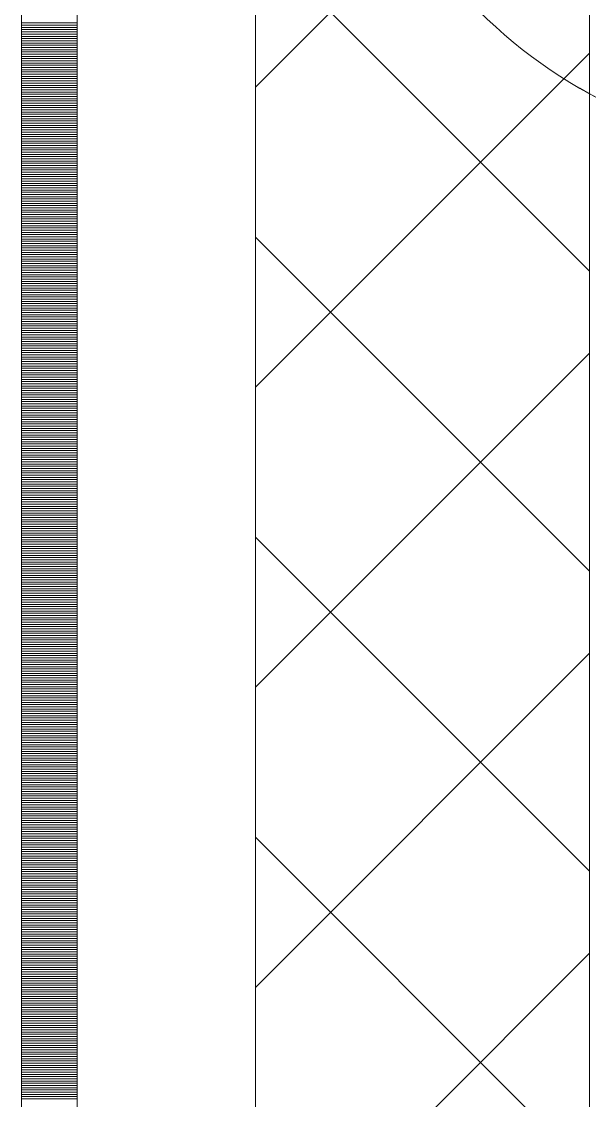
# Model space of a CAD drawing. Header units: millimetres. Extents: x 470010 to 1231400, y -134005 to 421770.
# Drawn here: x 672518.6 to 672773.6, y -57495.2 to -57010.9 of the extents above; entities that cross this region are included whole.
import ezdxf
from ezdxf.enums import TextEntityAlignment as Align

# ---------------------------------------------------------------- set-up
doc = ezdxf.new("R2010")
doc.units = ezdxf.units.MM
doc.linetypes.add('DASHED', pattern=[19.05, 12.7, -6.35])
doc.layers.get('Defpoints').update_dxf_attribs({"color": 140})
doc.layers.add('АР_Делит', color=120, linetype='Continuous', lineweight=0, plot=False)
for name, color, linetype, lineweight in [('АР_Стены ПЕНОблок', 52, 'Continuous', 20), ('АР_Тонкая', 254, 'Continuous', 5), ('АР_Утеплитель', 31, 'Continuous', 0), ('АР_Штриховка', 8, 'Continuous', 0)]:
    doc.layers.add(name, color=color, linetype=linetype, lineweight=lineweight)
doc.layers.add('РД_Оси_100', color=7, linetype='Continuous', lineweight=0, true_color=0x525252)
doc.styles.add('style1', font='ARIALN.TTF')

# ---------------------------------------------------------------- blocks, each defined once
blk = doc.blocks.new('СОШ_2200_АР_ОСИ_М100_28.05.24')
at = {"layer": 'АР_Делит', "color": 251, "linetype": 'DASHED', "true_color": 0x636466}
blk.add_lwpolyline([(114955, 135155), (114955, -355), (93595.036, -355), (93595.036, 13855), (94145, 13855), (94145, 68320), (66055, 68320), (66055, 13857.73), (83455, 13857.73), (83455, -355), (45245, -355), (45245, 13145), (44695, 13145), (44695, 26755), (45245, 26755), (45245, 68320), (20455, 68320), (20455, 26755), (27955, 26755), (27955, 13145), (-355, 13145), (-355, 100855)], dxfattribs=at)
blk = doc.blocks.new('A$C9108343f')
at = {"layer": 'АР_Делит', "color": 18, "true_color": 0x000000}
for radius in [216.34, 173.04]:
    blk.add_circle((7158.34, 43513.08), radius, dxfattribs=at)
at = {"layer": 'АР_Стены ПЕНОблок', "color": 18, "linetype": 'Continuous', "lineweight": 20, "true_color": 0x000000}
blk.add_line((7054.96, 97555), (7054.96, 21355), dxfattribs=at)
at = {"layer": 'АР_Тонкая', "color": 18, "linetype": 'Continuous', "lineweight": 5, "true_color": 0x000000}
for p, q in [((6799.96, 97555), (6799.96, 21355)), ((6824.96, 97555), (6824.96, 21355)), ((6824.96, 21355), (6824.96, 97555)), ((6904.96, 21355), (6904.96, 97555))]:
    blk.add_line(p, q, dxfattribs=at)
at = {"layer": 'АР_Утеплитель', "color": 18, "linetype": 'Continuous', "lineweight": 0, "true_color": 0x000000}
for p, q in [((6904.96, 97555), (6904.96, 21355)), ((7054.96, 21355), (7054.96, 97555))]:
    blk.add_line(p, q, dxfattribs=at)
at = {"layer": 'АР_Штриховка', "color": 18, "linetype": 'Continuous', "lineweight": 0, "true_color": 0x000000}
for p, q in [((6904.96, 43325.92), (7054.96, 43475.92)), ((7054.96, 43243.35), (6904.96, 43393.35)), ((6799.96, 43354.75), (6824.96, 43354.75)), ((6799.96, 43353.75), (6824.96, 43353.75)), ((6799.96, 43352.75), (6824.96, 43352.75)), ((6799.96, 43351.75), (6824.96, 43351.75)), ((6799.96, 43350.75), (6824.96, 43350.75)), ((6799.96, 43349.75), (6824.96, 43349.75)), ((6799.96, 43348.75), (6824.96, 43348.75)), ((6799.96, 43347.75), (6824.96, 43347.75)), ((6799.96, 43346.75), (6824.96, 43346.75)), ((6799.96, 43345.75), (6824.96, 43345.75)), ((6799.96, 43344.75), (6824.96, 43344.75)), ((6799.96, 43343.75), (6824.96, 43343.75)), ((6799.96, 43342.75), (6824.96, 43342.75)), ((6799.96, 43341.75), (6824.96, 43341.75)), ((6799.96, 43340.75), (6824.96, 43340.75)), ((6799.96, 43339.75), (6824.96, 43339.75)), ((6799.96, 43338.75), (6824.96, 43338.75)), ((6904.96, 43191.22), (7054.96, 43341.22)), ((6799.96, 43337.75), (6824.96, 43337.75)), ((6799.96, 43336.75), (6824.96, 43336.75)), ((6799.96, 43335.75), (6824.96, 43335.75)), ((6799.96, 43334.75), (6824.96, 43334.75)), ((6799.96, 43333.75), (6824.96, 43333.75)), ((6799.96, 43332.75), (6824.96, 43332.75)), ((6799.96, 43331.75), (6824.96, 43331.75)), ((6799.96, 43330.75), (6824.96, 43330.75)), ((6799.96, 43329.75), (6824.96, 43329.75)), ((6799.96, 43328.75), (6824.96, 43328.75)), ((6799.96, 43327.75), (6824.96, 43327.75)), ((6799.96, 43326.75), (6824.96, 43326.75)), ((6799.96, 43325.75), (6824.96, 43325.75)), ((6799.96, 43324.75), (6824.96, 43324.75)), ((6799.96, 43323.75), (6824.96, 43323.75)), ((6799.96, 43322.75), (6824.96, 43322.75)), ((6799.96, 43321.75), (6824.96, 43321.75)), ((6799.96, 43320.75), (6824.96, 43320.75)), ((6799.96, 43319.75), (6824.96, 43319.75)), ((6799.96, 43318.75), (6824.96, 43318.75)), ((6799.96, 43317.75), (6824.96, 43317.75)), ((6799.96, 43316.75), (6824.96, 43316.75)), ((6799.96, 43315.75), (6824.96, 43315.75)), ((6799.96, 43314.75), (6824.96, 43314.75)), ((6799.96, 43313.75), (6824.96, 43313.75)), ((6799.96, 43312.75), (6824.96, 43312.75)), ((6799.96, 43311.75), (6824.96, 43311.75)), ((6799.96, 43310.75), (6824.96, 43310.75)), ((6799.96, 43309.75), (6824.96, 43309.75)), ((6799.96, 43308.75), (6824.96, 43308.75)), ((6799.96, 43307.75), (6824.96, 43307.75)), ((6799.96, 43306.75), (6824.96, 43306.75)), ((6799.96, 43305.75), (6824.96, 43305.75)), ((6799.96, 43304.75), (6824.96, 43304.75)), ((6799.96, 43303.75), (6824.96, 43303.75)), ((6799.96, 43302.75), (6824.96, 43302.75)), ((6799.96, 43301.75), (6824.96, 43301.75)), ((6799.96, 43300.75), (6824.96, 43300.75)), ((6799.96, 43299.75), (6824.96, 43299.75)), ((6799.96, 43298.75), (6824.96, 43298.75)), ((6799.96, 43297.75), (6824.96, 43297.75)), ((6799.96, 43296.75), (6824.96, 43296.75)), ((6799.96, 43295.75), (6824.96, 43295.75)), ((6799.96, 43294.75), (6824.96, 43294.75)), ((6799.96, 43293.75), (6824.96, 43293.75)), ((6799.96, 43292.75), (6824.96, 43292.75)), ((6799.96, 43291.75), (6824.96, 43291.75)), ((6799.96, 43290.75), (6824.96, 43290.75)), ((6799.96, 43289.75), (6824.96, 43289.75)), ((6799.96, 43288.75), (6824.96, 43288.75)), ((6799.96, 43287.75), (6824.96, 43287.75)), ((6799.96, 43286.75), (6824.96, 43286.75)), ((6799.96, 43285.75), (6824.96, 43285.75)), ((6799.96, 43284.75), (6824.96, 43284.75)), ((6799.96, 43283.75), (6824.96, 43283.75)), ((6799.96, 43282.75), (6824.96, 43282.75)), ((6799.96, 43281.75), (6824.96, 43281.75)), ((6799.96, 43280.75), (6824.96, 43280.75)), ((6799.96, 43279.75), (6824.96, 43279.75)), ((6799.96, 43278.75), (6824.96, 43278.75)), ((6799.96, 43277.75), (6824.96, 43277.75)), ((6799.96, 43276.75), (6824.96, 43276.75)), ((6799.96, 43275.75), (6824.96, 43275.75)), ((6799.96, 43274.75), (6824.96, 43274.75)), ((6799.96, 43273.75), (6824.96, 43273.75)), ((6799.96, 43272.75), (6824.96, 43272.75)), ((6799.96, 43271.75), (6824.96, 43271.75)), ((6799.96, 43270.75), (6824.96, 43270.75)), ((6799.96, 43269.75), (6824.96, 43269.75)), ((6799.96, 43268.75), (6824.96, 43268.75)), ((6799.96, 43267.75), (6824.96, 43267.75)), ((6799.96, 43266.75), (6824.96, 43266.75)), ((6799.96, 43265.75), (6824.96, 43265.75)), ((6799.96, 43264.75), (6824.96, 43264.75)), ((6799.96, 43263.75), (6824.96, 43263.75)), ((6799.96, 43262.75), (6824.96, 43262.75)), ((6799.96, 43261.75), (6824.96, 43261.75)), ((6799.96, 43260.75), (6824.96, 43260.75)), ((6799.96, 43259.75), (6824.96, 43259.75)), ((6799.96, 43258.75), (6824.96, 43258.75)), ((6799.96, 43257.75), (6824.96, 43257.75)), ((6799.96, 43256.75), (6824.96, 43256.75)), ((7054.96, 43108.65), (6904.96, 43258.65)), ((6799.96, 43255.75), (6824.96, 43255.75)), ((6799.96, 43254.75), (6824.96, 43254.75)), ((6799.96, 43253.75), (6824.96, 43253.75)), ((6799.96, 43252.75), (6824.96, 43252.75)), ((6799.96, 43251.75), (6824.96, 43251.75)), ((6799.96, 43250.75), (6824.96, 43250.75)), ((6799.96, 43249.75), (6824.96, 43249.75)), ((6799.96, 43248.75), (6824.96, 43248.75)), ((6799.96, 43247.75), (6824.96, 43247.75)), ((6799.96, 43246.75), (6824.96, 43246.75)), ((6799.96, 43245.75), (6824.96, 43245.75)), ((6799.96, 43244.75), (6824.96, 43244.75)), ((6799.96, 43243.75), (6824.96, 43243.75)), ((6799.96, 43242.75), (6824.96, 43242.75)), ((6799.96, 43241.75), (6824.96, 43241.75)), ((6799.96, 43240.75), (6824.96, 43240.75)), ((6799.96, 43239.75), (6824.96, 43239.75)), ((6799.96, 43238.75), (6824.96, 43238.75)), ((6799.96, 43237.75), (6824.96, 43237.75)), ((6799.96, 43236.75), (6824.96, 43236.75)), ((6799.96, 43235.75), (6824.96, 43235.75)), ((6799.96, 43234.75), (6824.96, 43234.75)), ((6799.96, 43233.75), (6824.96, 43233.75)), ((6799.96, 43232.75), (6824.96, 43232.75)), ((6799.96, 43231.75), (6824.96, 43231.75)), ((6799.96, 43230.75), (6824.96, 43230.75)), ((6799.96, 43229.75), (6824.96, 43229.75)), ((6799.96, 43228.75), (6824.96, 43228.75)), ((6799.96, 43227.75), (6824.96, 43227.75)), ((6799.96, 43226.75), (6824.96, 43226.75)), ((6799.96, 43225.75), (6824.96, 43225.75)), ((6799.96, 43224.75), (6824.96, 43224.75)), ((6799.96, 43223.75), (6824.96, 43223.75)), ((6799.96, 43222.75), (6824.96, 43222.75)), ((6799.96, 43221.75), (6824.96, 43221.75)), ((6799.96, 43220.75), (6824.96, 43220.75)), ((6799.96, 43219.75), (6824.96, 43219.75)), ((6799.96, 43218.75), (6824.96, 43218.75)), ((6799.96, 43217.75), (6824.96, 43217.75)), ((6799.96, 43216.75), (6824.96, 43216.75)), ((6799.96, 43215.75), (6824.96, 43215.75)), ((6799.96, 43214.75), (6824.96, 43214.75)), ((6799.96, 43213.75), (6824.96, 43213.75)), ((6799.96, 43212.75), (6824.96, 43212.75)), ((6799.96, 43211.75), (6824.96, 43211.75)), ((6799.96, 43210.75), (6824.96, 43210.75)), ((6799.96, 43209.75), (6824.96, 43209.75)), ((6799.96, 43208.75), (6824.96, 43208.75)), ((6799.96, 43207.75), (6824.96, 43207.75)), ((6799.96, 43206.75), (6824.96, 43206.75)), ((6799.96, 43205.75), (6824.96, 43205.75)), ((6799.96, 43204.75), (6824.96, 43204.75)), ((6799.96, 43203.75), (6824.96, 43203.75)), ((6799.96, 43202.75), (6824.96, 43202.75)), ((6904.96, 43056.51), (7054.96, 43206.51)), ((6799.96, 43201.75), (6824.96, 43201.75)), ((6799.96, 43200.75), (6824.96, 43200.75)), ((6799.96, 43199.75), (6824.96, 43199.75)), ((6799.96, 43198.75), (6824.96, 43198.75)), ((6799.96, 43197.75), (6824.96, 43197.75)), ((6799.96, 43196.75), (6824.96, 43196.75)), ((6799.96, 43195.75), (6824.96, 43195.75)), ((6799.96, 43194.75), (6824.96, 43194.75)), ((6799.96, 43193.75), (6824.96, 43193.75)), ((6799.96, 43192.75), (6824.96, 43192.75)), ((6799.96, 43191.75), (6824.96, 43191.75)), ((6799.96, 43190.75), (6824.96, 43190.75)), ((6799.96, 43189.75), (6824.96, 43189.75)), ((6799.96, 43188.75), (6824.96, 43188.75)), ((6799.96, 43187.75), (6824.96, 43187.75)), ((6799.96, 43186.75), (6824.96, 43186.75)), ((6799.96, 43185.75), (6824.96, 43185.75)), ((6799.96, 43184.75), (6824.96, 43184.75)), ((6799.96, 43183.75), (6824.96, 43183.75)), ((6799.96, 43182.75), (6824.96, 43182.75)), ((6799.96, 43181.75), (6824.96, 43181.75)), ((6799.96, 43180.75), (6824.96, 43180.75)), ((6799.96, 43179.75), (6824.96, 43179.75)), ((6799.96, 43178.75), (6824.96, 43178.75)), ((6799.96, 43177.75), (6824.96, 43177.75)), ((6799.96, 43176.75), (6824.96, 43176.75)), ((6799.96, 43175.75), (6824.96, 43175.75)), ((6799.96, 43174.75), (6824.96, 43174.75)), ((6799.96, 43173.75), (6824.96, 43173.75)), ((6799.96, 43172.75), (6824.96, 43172.75)), ((6799.96, 43171.75), (6824.96, 43171.75)), ((6799.96, 43170.75), (6824.96, 43170.75)), ((6799.96, 43169.75), (6824.96, 43169.75)), ((6799.96, 43168.75), (6824.96, 43168.75)), ((6799.96, 43167.75), (6824.96, 43167.75)), ((6799.96, 43166.75), (6824.96, 43166.75)), ((6799.96, 43165.75), (6824.96, 43165.75)), ((6799.96, 43164.75), (6824.96, 43164.75)), ((6799.96, 43163.75), (6824.96, 43163.75)), ((6799.96, 43162.75), (6824.96, 43162.75)), ((6799.96, 43161.75), (6824.96, 43161.75)), ((6799.96, 43160.75), (6824.96, 43160.75)), ((6799.96, 43159.75), (6824.96, 43159.75)), ((6799.96, 43158.75), (6824.96, 43158.75)), ((6799.96, 43157.75), (6824.96, 43157.75)), ((6799.96, 43156.75), (6824.96, 43156.75)), ((6799.96, 43155.75), (6824.96, 43155.75)), ((6799.96, 43154.75), (6824.96, 43154.75)), ((6799.96, 43153.75), (6824.96, 43153.75)), ((6799.96, 43152.75), (6824.96, 43152.75)), ((6799.96, 43151.75), (6824.96, 43151.75)), ((6799.96, 43150.75), (6824.96, 43150.75)), ((6799.96, 43149.75), (6824.96, 43149.75)), ((6799.96, 43148.75), (6824.96, 43148.75)), ((6799.96, 43147.75), (6824.96, 43147.75)), ((6799.96, 43146.75), (6824.96, 43146.75)), ((6799.96, 43145.75), (6824.96, 43145.75)), ((6799.96, 43144.75), (6824.96, 43144.75)), ((6799.96, 43143.75), (6824.96, 43143.75)), ((6799.96, 43142.75), (6824.96, 43142.75)), ((6799.96, 43141.75), (6824.96, 43141.75)), ((6799.96, 43140.75), (6824.96, 43140.75)), ((6799.96, 43139.75), (6824.96, 43139.75)), ((6799.96, 43138.75), (6824.96, 43138.75)), ((6799.96, 43137.75), (6824.96, 43137.75)), ((6799.96, 43136.75), (6824.96, 43136.75)), ((6799.96, 43135.75), (6824.96, 43135.75)), ((6799.96, 43134.75), (6824.96, 43134.75)), ((6799.96, 43133.75), (6824.96, 43133.75)), ((6799.96, 43132.75), (6824.96, 43132.75)), ((6799.96, 43131.75), (6824.96, 43131.75)), ((6799.96, 43130.75), (6824.96, 43130.75)), ((6799.96, 43129.75), (6824.96, 43129.75)), ((6799.96, 43128.75), (6824.96, 43128.75)), ((6799.96, 43127.75), (6824.96, 43127.75)), ((6799.96, 43126.75), (6824.96, 43126.75)), ((6799.96, 43125.75), (6824.96, 43125.75)), ((6799.96, 43124.75), (6824.96, 43124.75)), ((6799.96, 43123.75), (6824.96, 43123.75)), ((6799.96, 43122.75), (6824.96, 43122.75)), ((6799.96, 43121.75), (6824.96, 43121.75)), ((6799.96, 43120.75), (6824.96, 43120.75)), ((7054.96, 42973.94), (6904.96, 43123.94)), ((6799.96, 43119.75), (6824.96, 43119.75)), ((6799.96, 43118.75), (6824.96, 43118.75)), ((6799.96, 43117.75), (6824.96, 43117.75)), ((6799.96, 43116.75), (6824.96, 43116.75)), ((6799.96, 43115.75), (6824.96, 43115.75)), ((6799.96, 43114.75), (6824.96, 43114.75)), ((6799.96, 43113.75), (6824.96, 43113.75)), ((6799.96, 43112.75), (6824.96, 43112.75)), ((6799.96, 43111.75), (6824.96, 43111.75)), ((6799.96, 43110.75), (6824.96, 43110.75)), ((6799.96, 43109.75), (6824.96, 43109.75)), ((6799.96, 43108.75), (6824.96, 43108.75)), ((6799.96, 43107.75), (6824.96, 43107.75)), ((6799.96, 43106.75), (6824.96, 43106.75)), ((6799.96, 43105.75), (6824.96, 43105.75)), ((6799.96, 43104.75), (6824.96, 43104.75)), ((6799.96, 43103.75), (6824.96, 43103.75)), ((6799.96, 43102.75), (6824.96, 43102.75)), ((6799.96, 43101.75), (6824.96, 43101.75)), ((6799.96, 43100.75), (6824.96, 43100.75)), ((6799.96, 43099.75), (6824.96, 43099.75)), ((6799.96, 43098.75), (6824.96, 43098.75)), ((6799.96, 43097.75), (6824.96, 43097.75)), ((6799.96, 43096.75), (6824.96, 43096.75)), ((6799.96, 43095.75), (6824.96, 43095.75)), ((6799.96, 43094.75), (6824.96, 43094.75)), ((6799.96, 43093.75), (6824.96, 43093.75)), ((6799.96, 43092.75), (6824.96, 43092.75)), ((6799.96, 43091.75), (6824.96, 43091.75)), ((6799.96, 43090.75), (6824.96, 43090.75)), ((6799.96, 43089.75), (6824.96, 43089.75)), ((6799.96, 43088.75), (6824.96, 43088.75)), ((6799.96, 43087.75), (6824.96, 43087.75)), ((6799.96, 43086.75), (6824.96, 43086.75)), ((6799.96, 43085.75), (6824.96, 43085.75)), ((6799.96, 43084.75), (6824.96, 43084.75)), ((6799.96, 43083.75), (6824.96, 43083.75)), ((6799.96, 43082.75), (6824.96, 43082.75)), ((6799.96, 43081.75), (6824.96, 43081.75)), ((6799.96, 43080.75), (6824.96, 43080.75)), ((6799.96, 43079.75), (6824.96, 43079.75)), ((6799.96, 43078.75), (6824.96, 43078.75)), ((6799.96, 43077.75), (6824.96, 43077.75)), ((6799.96, 43076.75), (6824.96, 43076.75)), ((6799.96, 43075.75), (6824.96, 43075.75)), ((6799.96, 43074.75), (6824.96, 43074.75)), ((6799.96, 43073.75), (6824.96, 43073.75)), ((6799.96, 43072.75), (6824.96, 43072.75)), ((6799.96, 43071.75), (6824.96, 43071.75)), ((6904.96, 42921.81), (7054.96, 43071.81)), ((6799.96, 43070.75), (6824.96, 43070.75)), ((6799.96, 43069.75), (6824.96, 43069.75)), ((6799.96, 43068.75), (6824.96, 43068.75)), ((6799.96, 43067.75), (6824.96, 43067.75)), ((6799.96, 43066.75), (6824.96, 43066.75)), ((6799.96, 43065.75), (6824.96, 43065.75)), ((6799.96, 43064.75), (6824.96, 43064.75)), ((6799.96, 43063.75), (6824.96, 43063.75)), ((6799.96, 43062.75), (6824.96, 43062.75)), ((6799.96, 43061.75), (6824.96, 43061.75)), ((6799.96, 43060.75), (6824.96, 43060.75)), ((6799.96, 43059.75), (6824.96, 43059.75)), ((6799.96, 43058.75), (6824.96, 43058.75)), ((6799.96, 43057.75), (6824.96, 43057.75)), ((6799.96, 43056.75), (6824.96, 43056.75)), ((6799.96, 43055.75), (6824.96, 43055.75)), ((6799.96, 43054.75), (6824.96, 43054.75)), ((6799.96, 43053.75), (6824.96, 43053.75)), ((6799.96, 43052.75), (6824.96, 43052.75)), ((6799.96, 43051.75), (6824.96, 43051.75)), ((6799.96, 43050.75), (6824.96, 43050.75)), ((6799.96, 43049.75), (6824.96, 43049.75)), ((6799.96, 43048.75), (6824.96, 43048.75)), ((6799.96, 43047.75), (6824.96, 43047.75)), ((6799.96, 43046.75), (6824.96, 43046.75)), ((6799.96, 43045.75), (6824.96, 43045.75)), ((6799.96, 43044.75), (6824.96, 43044.75)), ((6799.96, 43043.75), (6824.96, 43043.75)), ((6799.96, 43042.75), (6824.96, 43042.75)), ((6799.96, 43041.75), (6824.96, 43041.75)), ((6799.96, 43040.75), (6824.96, 43040.75)), ((6799.96, 43039.75), (6824.96, 43039.75)), ((6799.96, 43038.75), (6824.96, 43038.75)), ((6799.96, 43037.75), (6824.96, 43037.75)), ((6799.96, 43036.75), (6824.96, 43036.75)), ((6799.96, 43035.75), (6824.96, 43035.75)), ((6799.96, 43034.75), (6824.96, 43034.75)), ((6799.96, 43033.75), (6824.96, 43033.75)), ((6799.96, 43032.75), (6824.96, 43032.75)), ((6799.96, 43031.75), (6824.96, 43031.75)), ((6799.96, 43030.75), (6824.96, 43030.75)), ((6799.96, 43029.75), (6824.96, 43029.75)), ((6799.96, 43028.75), (6824.96, 43028.75)), ((6799.96, 43027.75), (6824.96, 43027.75)), ((6799.96, 43026.75), (6824.96, 43026.75)), ((6799.96, 43025.75), (6824.96, 43025.75)), ((6799.96, 43024.75), (6824.96, 43024.75)), ((6799.96, 43023.75), (6824.96, 43023.75)), ((6799.96, 43022.75), (6824.96, 43022.75)), ((6799.96, 43021.75), (6824.96, 43021.75)), ((6799.96, 43020.75), (6824.96, 43020.75)), ((6799.96, 43019.75), (6824.96, 43019.75)), ((6799.96, 43018.75), (6824.96, 43018.75)), ((6799.96, 43017.75), (6824.96, 43017.75)), ((6799.96, 43016.75), (6824.96, 43016.75)), ((6799.96, 43015.75), (6824.96, 43015.75)), ((6799.96, 43014.75), (6824.96, 43014.75)), ((6799.96, 43013.75), (6824.96, 43013.75)), ((6799.96, 43012.75), (6824.96, 43012.75)), ((6799.96, 43011.75), (6824.96, 43011.75)), ((6799.96, 43010.75), (6824.96, 43010.75)), ((6799.96, 43009.75), (6824.96, 43009.75)), ((6799.96, 43008.75), (6824.96, 43008.75)), ((6799.96, 43007.75), (6824.96, 43007.75)), ((6799.96, 43006.75), (6824.96, 43006.75)), ((6799.96, 43005.75), (6824.96, 43005.75)), ((6799.96, 43004.75), (6824.96, 43004.75)), ((6799.96, 43003.75), (6824.96, 43003.75)), ((6799.96, 43002.75), (6824.96, 43002.75)), ((6799.96, 43001.75), (6824.96, 43001.75)), ((6799.96, 43000.75), (6824.96, 43000.75)), ((6799.96, 42999.75), (6824.96, 42999.75)), ((6799.96, 42998.75), (6824.96, 42998.75)), ((6799.96, 42997.75), (6824.96, 42997.75)), ((6799.96, 42996.75), (6824.96, 42996.75)), ((6799.96, 42995.75), (6824.96, 42995.75)), ((6799.96, 42994.75), (6824.96, 42994.75)), ((6799.96, 42993.75), (6824.96, 42993.75)), ((6799.96, 42992.75), (6824.96, 42992.75)), ((6799.96, 42991.75), (6824.96, 42991.75)), ((6799.96, 42990.75), (6824.96, 42990.75)), ((6799.96, 42989.75), (6824.96, 42989.75)), ((6799.96, 42988.75), (6824.96, 42988.75)), ((6799.96, 42987.75), (6824.96, 42987.75)), ((6799.96, 42986.75), (6824.96, 42986.75)), ((6799.96, 42985.75), (6824.96, 42985.75)), ((6799.96, 42984.75), (6824.96, 42984.75)), ((7054.96, 42839.24), (6904.96, 42989.24)), ((6799.96, 42983.75), (6824.96, 42983.75)), ((6799.96, 42982.75), (6824.96, 42982.75)), ((6799.96, 42981.75), (6824.96, 42981.75)), ((6799.96, 42980.75), (6824.96, 42980.75)), ((6799.96, 42979.75), (6824.96, 42979.75)), ((6799.96, 42978.75), (6824.96, 42978.75)), ((6799.96, 42977.75), (6824.96, 42977.75)), ((6799.96, 42976.75), (6824.96, 42976.75)), ((6799.96, 42975.75), (6824.96, 42975.75)), ((6799.96, 42974.75), (6824.96, 42974.75)), ((6799.96, 42973.75), (6824.96, 42973.75)), ((6799.96, 42972.75), (6824.96, 42972.75)), ((6799.96, 42971.75), (6824.96, 42971.75)), ((6799.96, 42970.75), (6824.96, 42970.75)), ((6799.96, 42969.75), (6824.96, 42969.75)), ((6799.96, 42968.75), (6824.96, 42968.75)), ((6799.96, 42967.75), (6824.96, 42967.75)), ((6799.96, 42966.75), (6824.96, 42966.75)), ((6799.96, 42965.75), (6824.96, 42965.75)), ((6799.96, 42964.75), (6824.96, 42964.75)), ((6799.96, 42963.75), (6824.96, 42963.75)), ((6799.96, 42962.75), (6824.96, 42962.75)), ((6799.96, 42961.75), (6824.96, 42961.75)), ((6799.96, 42960.75), (6824.96, 42960.75)), ((6799.96, 42959.75), (6824.96, 42959.75)), ((6799.96, 42958.75), (6824.96, 42958.75)), ((6799.96, 42957.75), (6824.96, 42957.75)), ((6799.96, 42956.75), (6824.96, 42956.75)), ((6799.96, 42955.75), (6824.96, 42955.75)), ((6799.96, 42954.75), (6824.96, 42954.75)), ((6799.96, 42953.75), (6824.96, 42953.75)), ((6799.96, 42952.75), (6824.96, 42952.75)), ((6799.96, 42951.75), (6824.96, 42951.75)), ((6799.96, 42950.75), (6824.96, 42950.75)), ((6799.96, 42949.75), (6824.96, 42949.75)), ((6799.96, 42948.75), (6824.96, 42948.75)), ((6799.96, 42947.75), (6824.96, 42947.75)), ((6799.96, 42946.75), (6824.96, 42946.75)), ((6799.96, 42945.75), (6824.96, 42945.75)), ((6799.96, 42944.75), (6824.96, 42944.75)), ((6799.96, 42943.75), (6824.96, 42943.75)), ((6799.96, 42942.75), (6824.96, 42942.75)), ((6799.96, 42941.75), (6824.96, 42941.75)), ((6799.96, 42940.75), (6824.96, 42940.75)), ((6799.96, 42939.75), (6824.96, 42939.75)), ((6799.96, 42938.75), (6824.96, 42938.75)), ((6799.96, 42937.75), (6824.96, 42937.75)), ((6799.96, 42936.75), (6824.96, 42936.75)), ((6904.96, 42787.1), (7054.96, 42937.1)), ((6799.96, 42935.75), (6824.96, 42935.75)), ((6799.96, 42934.75), (6824.96, 42934.75)), ((6799.96, 42933.75), (6824.96, 42933.75)), ((6799.96, 42932.75), (6824.96, 42932.75)), ((6799.96, 42931.75), (6824.96, 42931.75)), ((6799.96, 42930.75), (6824.96, 42930.75)), ((6799.96, 42929.75), (6824.96, 42929.75)), ((6799.96, 42928.75), (6824.96, 42928.75)), ((6799.96, 42927.75), (6824.96, 42927.75)), ((6799.96, 42926.75), (6824.96, 42926.75)), ((6799.96, 42925.75), (6824.96, 42925.75)), ((6799.96, 42924.75), (6824.96, 42924.75)), ((6799.96, 42923.75), (6824.96, 42923.75)), ((6799.96, 42922.75), (6824.96, 42922.75)), ((6799.96, 42921.75), (6824.96, 42921.75)), ((6799.96, 42920.75), (6824.96, 42920.75)), ((6799.96, 42919.75), (6824.96, 42919.75)), ((6799.96, 42918.75), (6824.96, 42918.75)), ((6799.96, 42917.75), (6824.96, 42917.75)), ((6799.96, 42916.75), (6824.96, 42916.75)), ((6799.96, 42915.75), (6824.96, 42915.75)), ((6799.96, 42914.75), (6824.96, 42914.75)), ((6799.96, 42913.75), (6824.96, 42913.75)), ((6799.96, 42912.75), (6824.96, 42912.75)), ((6799.96, 42911.75), (6824.96, 42911.75)), ((6799.96, 42910.75), (6824.96, 42910.75)), ((6799.96, 42909.75), (6824.96, 42909.75)), ((6799.96, 42908.75), (6824.96, 42908.75)), ((6799.96, 42907.75), (6824.96, 42907.75)), ((6799.96, 42906.75), (6824.96, 42906.75)), ((6799.96, 42905.75), (6824.96, 42905.75)), ((6799.96, 42904.75), (6824.96, 42904.75)), ((6799.96, 42903.75), (6824.96, 42903.75)), ((6799.96, 42902.75), (6824.96, 42902.75)), ((6799.96, 42901.75), (6824.96, 42901.75)), ((6799.96, 42900.75), (6824.96, 42900.75)), ((6799.96, 42899.75), (6824.96, 42899.75)), ((6799.96, 42898.75), (6824.96, 42898.75)), ((6799.96, 42897.75), (6824.96, 42897.75)), ((6799.96, 42896.75), (6824.96, 42896.75)), ((6799.96, 42895.75), (6824.96, 42895.75)), ((6799.96, 42894.75), (6824.96, 42894.75)), ((6799.96, 42893.75), (6824.96, 42893.75)), ((6799.96, 42892.75), (6824.96, 42892.75)), ((6799.96, 42891.75), (6824.96, 42891.75)), ((6799.96, 42890.75), (6824.96, 42890.75)), ((6799.96, 42889.75), (6824.96, 42889.75)), ((6799.96, 42888.75), (6824.96, 42888.75)), ((6799.96, 42887.75), (6824.96, 42887.75)), ((6799.96, 42886.75), (6824.96, 42886.75)), ((6799.96, 42885.75), (6824.96, 42885.75)), ((6799.96, 42884.75), (6824.96, 42884.75)), ((6799.96, 42883.75), (6824.96, 42883.75)), ((6799.96, 42882.75), (6824.96, 42882.75)), ((6799.96, 42881.75), (6824.96, 42881.75)), ((6799.96, 42880.75), (6824.96, 42880.75)), ((6799.96, 42879.75), (6824.96, 42879.75)), ((6799.96, 42878.75), (6824.96, 42878.75)), ((6799.96, 42877.75), (6824.96, 42877.75)), ((6799.96, 42876.75), (6824.96, 42876.75)), ((6799.96, 42875.75), (6824.96, 42875.75)), ((6799.96, 42874.75), (6824.96, 42874.75)), ((6799.96, 42873.75), (6824.96, 42873.75)), ((6799.96, 42872.75), (6824.96, 42872.75)), ((6799.96, 42871.75), (6824.96, 42871.75))]:
    blk.add_line(p, q, dxfattribs=at)
at = {"layer": 'РД_Оси_100'}
blk.add_blockref('СОШ_2200_АР_ОСИ_М100_28.05.24', (7154.96, 6755), dxfattribs=at)
at = {"layer": 'Defpoints', "color": 18, "true_color": 0x000000, "style": 'style1'}
for p in [(143949.34, 316089.12), (143974.98, 281639.5), (143890.4, 273244.71), (143839.99, 264276.81), (143967.75, 254892.38), (12251.96, 104178.14), (12382.58, 96023.14)]:
    blk.add_attdef('АР-ПОМЕЩЕНИЕ:НАИМЕНОВАНИЕ', text='', height=100, dxfattribs=at).set_placement(p, align=Align.MIDDLE)
at = {"layer": 'Defpoints', "color": 18, "true_color": 0x000000, "style": 'style1', "flags": 8}
for p in [(143951.3, 279099.09), (143848.34, 269251.11), (143875.33, 260094.25), (144049.74, 250824.7), (163419.28, 238153.36), (155897.46, 237965.97), (183037.2, 237965.97), (143342.94, 237876.19)]:
    blk.add_attdef('АР-ПОМЕЩЕНИЕ:НАИМЕНОВАНИЕ', text='', height=100, dxfattribs=at).set_placement(p, align=Align.MIDDLE)

msp = doc.modelspace()

# ---------------------------------------------------------------- linework, layer by layer
at = {"layer": 'АР_Делит', "color": 18, "true_color": 0x000000}
for radius in [216.336, 173.036]:
    msp.add_circle((672876.957, -56853.162), radius, dxfattribs=at)
at = {"layer": 'АР_Стены ПЕНОблок', "color": 18, "linetype": 'Continuous', "lineweight": 20, "true_color": 0x000000}
msp.add_line((672773.57, -2811.242), (672773.57, -79011.242), dxfattribs=at)
at = {"layer": 'АР_Тонкая', "color": 18, "linetype": 'Continuous', "lineweight": 5, "true_color": 0x000000}
for p, q in [((672518.57, -2811.242), (672518.57, -79011.242)), ((672543.57, -2811.242), (672543.57, -79011.242)), ((672543.57, -79011.242), (672543.57, -2811.242)), ((672623.57, -79011.242), (672623.57, -2811.242))]:
    msp.add_line(p, q, dxfattribs=at)
at = {"layer": 'АР_Утеплитель', "color": 18, "linetype": 'Continuous', "lineweight": 0, "true_color": 0x000000}
for p, q in [((672623.57, -2811.242), (672623.57, -79011.242)), ((672773.57, -79011.242), (672773.57, -2811.242))]:
    msp.add_line(p, q, dxfattribs=at)
at = {"layer": 'АР_Штриховка', "color": 18, "linetype": 'Continuous', "lineweight": 0, "true_color": 0x000000}
for p, q in [((672623.57, -57040.323), (672773.57, -56890.323)), ((672773.57, -57122.89), (672623.57, -56972.89)), ((672518.57, -57011.492), (672543.57, -57011.492)), ((672518.57, -57012.492), (672543.57, -57012.492)), ((672518.57, -57013.492), (672543.57, -57013.492)), ((672518.57, -57014.492), (672543.57, -57014.492)), ((672518.57, -57015.492), (672543.57, -57015.492)), ((672518.57, -57016.492), (672543.57, -57016.492)), ((672518.57, -57017.492), (672543.57, -57017.492)), ((672518.57, -57018.492), (672543.57, -57018.492)), ((672518.57, -57019.492), (672543.57, -57019.492)), ((672518.57, -57020.492), (672543.57, -57020.492)), ((672518.57, -57021.492), (672543.57, -57021.492)), ((672518.57, -57022.492), (672543.57, -57022.492)), ((672518.57, -57023.492), (672543.57, -57023.492)), ((672518.57, -57024.492), (672543.57, -57024.492)), ((672623.57, -57175.027), (672773.57, -57025.027)), ((672518.57, -57025.492), (672543.57, -57025.492)), ((672518.57, -57026.492), (672543.57, -57026.492)), ((672518.57, -57027.492), (672543.57, -57027.492)), ((672518.57, -57028.492), (672543.57, -57028.492)), ((672518.57, -57029.492), (672543.57, -57029.492)), ((672518.57, -57030.492), (672543.57, -57030.492)), ((672518.57, -57031.492), (672543.57, -57031.492)), ((672518.57, -57032.492), (672543.57, -57032.492)), ((672518.57, -57033.492), (672543.57, -57033.492)), ((672518.57, -57034.492), (672543.57, -57034.492)), ((672518.57, -57035.492), (672543.57, -57035.492)), ((672518.57, -57036.492), (672543.57, -57036.492)), ((672518.57, -57037.492), (672543.57, -57037.492)), ((672518.57, -57038.492), (672543.57, -57038.492)), ((672518.57, -57039.492), (672543.57, -57039.492)), ((672518.57, -57040.492), (672543.57, -57040.492)), ((672518.57, -57041.492), (672543.57, -57041.492)), ((672518.57, -57042.492), (672543.57, -57042.492)), ((672518.57, -57043.492), (672543.57, -57043.492)), ((672518.57, -57044.492), (672543.57, -57044.492)), ((672518.57, -57045.492), (672543.57, -57045.492)), ((672518.57, -57046.492), (672543.57, -57046.492)), ((672518.57, -57047.492), (672543.57, -57047.492)), ((672518.57, -57048.492), (672543.57, -57048.492)), ((672518.57, -57049.492), (672543.57, -57049.492)), ((672518.57, -57050.492), (672543.57, -57050.492)), ((672518.57, -57051.492), (672543.57, -57051.492)), ((672518.57, -57052.492), (672543.57, -57052.492)), ((672518.57, -57053.492), (672543.57, -57053.492)), ((672518.57, -57054.492), (672543.57, -57054.492)), ((672518.57, -57055.492), (672543.57, -57055.492)), ((672518.57, -57056.492), (672543.57, -57056.492)), ((672518.57, -57057.492), (672543.57, -57057.492)), ((672518.57, -57058.492), (672543.57, -57058.492)), ((672518.57, -57059.492), (672543.57, -57059.492)), ((672518.57, -57060.492), (672543.57, -57060.492)), ((672518.57, -57061.492), (672543.57, -57061.492)), ((672518.57, -57062.492), (672543.57, -57062.492)), ((672518.57, -57063.492), (672543.57, -57063.492)), ((672518.57, -57064.492), (672543.57, -57064.492)), ((672518.57, -57065.492), (672543.57, -57065.492)), ((672518.57, -57066.492), (672543.57, -57066.492)), ((672518.57, -57067.492), (672543.57, -57067.492)), ((672518.57, -57068.492), (672543.57, -57068.492)), ((672518.57, -57069.492), (672543.57, -57069.492)), ((672518.57, -57070.492), (672543.57, -57070.492)), ((672518.57, -57071.492), (672543.57, -57071.492)), ((672518.57, -57072.492), (672543.57, -57072.492)), ((672518.57, -57073.492), (672543.57, -57073.492)), ((672518.57, -57074.492), (672543.57, -57074.492)), ((672518.57, -57075.492), (672543.57, -57075.492)), ((672518.57, -57076.492), (672543.57, -57076.492)), ((672518.57, -57077.492), (672543.57, -57077.492)), ((672518.57, -57078.492), (672543.57, -57078.492)), ((672518.57, -57079.492), (672543.57, -57079.492)), ((672518.57, -57080.492), (672543.57, -57080.492)), ((672518.57, -57081.492), (672543.57, -57081.492)), ((672518.57, -57082.492), (672543.57, -57082.492)), ((672518.57, -57083.492), (672543.57, -57083.492)), ((672518.57, -57084.492), (672543.57, -57084.492)), ((672518.57, -57085.492), (672543.57, -57085.492)), ((672518.57, -57086.492), (672543.57, -57086.492)), ((672518.57, -57087.492), (672543.57, -57087.492)), ((672518.57, -57088.492), (672543.57, -57088.492)), ((672518.57, -57089.492), (672543.57, -57089.492)), ((672518.57, -57090.492), (672543.57, -57090.492)), ((672518.57, -57091.492), (672543.57, -57091.492)), ((672518.57, -57092.492), (672543.57, -57092.492)), ((672518.57, -57093.492), (672543.57, -57093.492)), ((672518.57, -57094.492), (672543.57, -57094.492)), ((672518.57, -57095.492), (672543.57, -57095.492)), ((672518.57, -57096.492), (672543.57, -57096.492)), ((672518.57, -57097.492), (672543.57, -57097.492)), ((672518.57, -57098.492), (672543.57, -57098.492)), ((672518.57, -57099.492), (672543.57, -57099.492)), ((672518.57, -57100.492), (672543.57, -57100.492)), ((672518.57, -57101.492), (672543.57, -57101.492)), ((672518.57, -57102.492), (672543.57, -57102.492)), ((672518.57, -57103.492), (672543.57, -57103.492)), ((672518.57, -57104.492), (672543.57, -57104.492)), ((672518.57, -57105.492), (672543.57, -57105.492)), ((672518.57, -57106.492), (672543.57, -57106.492)), ((672518.57, -57107.492), (672543.57, -57107.492)), ((672773.57, -57257.594), (672623.57, -57107.594)), ((672518.57, -57108.492), (672543.57, -57108.492)), ((672518.57, -57109.492), (672543.57, -57109.492)), ((672518.57, -57110.492), (672543.57, -57110.492)), ((672518.57, -57111.492), (672543.57, -57111.492)), ((672518.57, -57112.492), (672543.57, -57112.492)), ((672518.57, -57113.492), (672543.57, -57113.492)), ((672518.57, -57114.492), (672543.57, -57114.492)), ((672518.57, -57115.492), (672543.57, -57115.492)), ((672518.57, -57116.492), (672543.57, -57116.492)), ((672518.57, -57117.492), (672543.57, -57117.492)), ((672518.57, -57118.492), (672543.57, -57118.492)), ((672518.57, -57119.492), (672543.57, -57119.492)), ((672518.57, -57120.492), (672543.57, -57120.492)), ((672518.57, -57121.492), (672543.57, -57121.492)), ((672518.57, -57122.492), (672543.57, -57122.492)), ((672518.57, -57123.492), (672543.57, -57123.492)), ((672518.57, -57124.492), (672543.57, -57124.492)), ((672518.57, -57125.492), (672543.57, -57125.492)), ((672518.57, -57126.492), (672543.57, -57126.492)), ((672518.57, -57127.492), (672543.57, -57127.492)), ((672518.57, -57128.492), (672543.57, -57128.492)), ((672518.57, -57129.492), (672543.57, -57129.492)), ((672518.57, -57130.492), (672543.57, -57130.492)), ((672518.57, -57131.492), (672543.57, -57131.492)), ((672518.57, -57132.492), (672543.57, -57132.492)), ((672518.57, -57133.492), (672543.57, -57133.492)), ((672518.57, -57134.492), (672543.57, -57134.492)), ((672518.57, -57135.492), (672543.57, -57135.492)), ((672518.57, -57136.492), (672543.57, -57136.492)), ((672518.57, -57137.492), (672543.57, -57137.492)), ((672518.57, -57138.492), (672543.57, -57138.492)), ((672518.57, -57139.492), (672543.57, -57139.492)), ((672518.57, -57140.492), (672543.57, -57140.492)), ((672518.57, -57141.492), (672543.57, -57141.492)), ((672518.57, -57142.492), (672543.57, -57142.492)), ((672518.57, -57143.492), (672543.57, -57143.492)), ((672518.57, -57144.492), (672543.57, -57144.492)), ((672518.57, -57145.492), (672543.57, -57145.492)), ((672518.57, -57146.492), (672543.57, -57146.492)), ((672518.57, -57147.492), (672543.57, -57147.492)), ((672518.57, -57148.492), (672543.57, -57148.492)), ((672518.57, -57149.492), (672543.57, -57149.492)), ((672518.57, -57150.492), (672543.57, -57150.492)), ((672518.57, -57151.492), (672543.57, -57151.492)), ((672518.57, -57152.492), (672543.57, -57152.492)), ((672518.57, -57153.492), (672543.57, -57153.492)), ((672518.57, -57154.492), (672543.57, -57154.492)), ((672518.57, -57155.492), (672543.57, -57155.492)), ((672518.57, -57156.492), (672543.57, -57156.492)), ((672518.57, -57157.492), (672543.57, -57157.492)), ((672518.57, -57158.492), (672543.57, -57158.492)), ((672518.57, -57159.492), (672543.57, -57159.492)), ((672518.57, -57160.492), (672543.57, -57160.492)), ((672623.57, -57309.731), (672773.57, -57159.731)), ((672518.57, -57161.492), (672543.57, -57161.492)), ((672518.57, -57162.492), (672543.57, -57162.492)), ((672518.57, -57163.492), (672543.57, -57163.492)), ((672518.57, -57164.492), (672543.57, -57164.492)), ((672518.57, -57165.492), (672543.57, -57165.492)), ((672518.57, -57166.492), (672543.57, -57166.492)), ((672518.57, -57167.492), (672543.57, -57167.492)), ((672518.57, -57168.492), (672543.57, -57168.492)), ((672518.57, -57169.492), (672543.57, -57169.492)), ((672518.57, -57170.492), (672543.57, -57170.492)), ((672518.57, -57171.492), (672543.57, -57171.492)), ((672518.57, -57172.492), (672543.57, -57172.492)), ((672518.57, -57173.492), (672543.57, -57173.492)), ((672518.57, -57174.492), (672543.57, -57174.492)), ((672518.57, -57175.492), (672543.57, -57175.492)), ((672518.57, -57176.492), (672543.57, -57176.492)), ((672518.57, -57177.492), (672543.57, -57177.492)), ((672518.57, -57178.492), (672543.57, -57178.492)), ((672518.57, -57179.492), (672543.57, -57179.492)), ((672518.57, -57180.492), (672543.57, -57180.492)), ((672518.57, -57181.492), (672543.57, -57181.492)), ((672518.57, -57182.492), (672543.57, -57182.492)), ((672518.57, -57183.492), (672543.57, -57183.492)), ((672518.57, -57184.492), (672543.57, -57184.492)), ((672518.57, -57185.492), (672543.57, -57185.492)), ((672518.57, -57186.492), (672543.57, -57186.492)), ((672518.57, -57187.492), (672543.57, -57187.492)), ((672518.57, -57188.492), (672543.57, -57188.492)), ((672518.57, -57189.492), (672543.57, -57189.492)), ((672518.57, -57190.492), (672543.57, -57190.492)), ((672518.57, -57191.492), (672543.57, -57191.492)), ((672518.57, -57192.492), (672543.57, -57192.492)), ((672518.57, -57193.492), (672543.57, -57193.492)), ((672518.57, -57194.492), (672543.57, -57194.492)), ((672518.57, -57195.492), (672543.57, -57195.492)), ((672518.57, -57196.492), (672543.57, -57196.492)), ((672518.57, -57197.492), (672543.57, -57197.492)), ((672518.57, -57198.492), (672543.57, -57198.492)), ((672518.57, -57199.492), (672543.57, -57199.492)), ((672518.57, -57200.492), (672543.57, -57200.492)), ((672518.57, -57201.492), (672543.57, -57201.492)), ((672518.57, -57202.492), (672543.57, -57202.492)), ((672518.57, -57203.492), (672543.57, -57203.492)), ((672518.57, -57204.492), (672543.57, -57204.492)), ((672518.57, -57205.492), (672543.57, -57205.492)), ((672518.57, -57206.492), (672543.57, -57206.492)), ((672518.57, -57207.492), (672543.57, -57207.492)), ((672518.57, -57208.492), (672543.57, -57208.492)), ((672518.57, -57209.492), (672543.57, -57209.492)), ((672518.57, -57210.492), (672543.57, -57210.492)), ((672518.57, -57211.492), (672543.57, -57211.492)), ((672518.57, -57212.492), (672543.57, -57212.492)), ((672518.57, -57213.492), (672543.57, -57213.492)), ((672518.57, -57214.492), (672543.57, -57214.492)), ((672518.57, -57215.492), (672543.57, -57215.492)), ((672518.57, -57216.492), (672543.57, -57216.492)), ((672518.57, -57217.492), (672543.57, -57217.492)), ((672518.57, -57218.492), (672543.57, -57218.492)), ((672518.57, -57219.492), (672543.57, -57219.492)), ((672518.57, -57220.492), (672543.57, -57220.492)), ((672518.57, -57221.492), (672543.57, -57221.492)), ((672518.57, -57222.492), (672543.57, -57222.492)), ((672518.57, -57223.492), (672543.57, -57223.492)), ((672518.57, -57224.492), (672543.57, -57224.492)), ((672518.57, -57225.492), (672543.57, -57225.492)), ((672518.57, -57226.492), (672543.57, -57226.492)), ((672518.57, -57227.492), (672543.57, -57227.492)), ((672518.57, -57228.492), (672543.57, -57228.492)), ((672518.57, -57229.492), (672543.57, -57229.492)), ((672518.57, -57230.492), (672543.57, -57230.492)), ((672518.57, -57231.492), (672543.57, -57231.492)), ((672518.57, -57232.492), (672543.57, -57232.492)), ((672518.57, -57233.492), (672543.57, -57233.492)), ((672518.57, -57234.492), (672543.57, -57234.492)), ((672518.57, -57235.492), (672543.57, -57235.492)), ((672518.57, -57236.492), (672543.57, -57236.492)), ((672518.57, -57237.492), (672543.57, -57237.492)), ((672518.57, -57238.492), (672543.57, -57238.492)), ((672518.57, -57239.492), (672543.57, -57239.492)), ((672518.57, -57240.492), (672543.57, -57240.492)), ((672518.57, -57241.492), (672543.57, -57241.492)), ((672518.57, -57242.492), (672543.57, -57242.492)), ((672773.57, -57392.298), (672623.57, -57242.298)), ((672518.57, -57243.492), (672543.57, -57243.492)), ((672518.57, -57244.492), (672543.57, -57244.492)), ((672518.57, -57245.492), (672543.57, -57245.492)), ((672518.57, -57246.492), (672543.57, -57246.492)), ((672518.57, -57247.492), (672543.57, -57247.492)), ((672518.57, -57248.492), (672543.57, -57248.492)), ((672518.57, -57249.492), (672543.57, -57249.492)), ((672518.57, -57250.492), (672543.57, -57250.492)), ((672518.57, -57251.492), (672543.57, -57251.492)), ((672518.57, -57252.492), (672543.57, -57252.492)), ((672518.57, -57253.492), (672543.57, -57253.492)), ((672518.57, -57254.492), (672543.57, -57254.492)), ((672518.57, -57255.492), (672543.57, -57255.492)), ((672518.57, -57256.492), (672543.57, -57256.492)), ((672518.57, -57257.492), (672543.57, -57257.492)), ((672518.57, -57258.492), (672543.57, -57258.492)), ((672518.57, -57259.492), (672543.57, -57259.492)), ((672518.57, -57260.492), (672543.57, -57260.492)), ((672518.57, -57261.492), (672543.57, -57261.492)), ((672518.57, -57262.492), (672543.57, -57262.492)), ((672518.57, -57263.492), (672543.57, -57263.492)), ((672518.57, -57264.492), (672543.57, -57264.492)), ((672518.57, -57265.492), (672543.57, -57265.492)), ((672518.57, -57266.492), (672543.57, -57266.492)), ((672518.57, -57267.492), (672543.57, -57267.492)), ((672518.57, -57268.492), (672543.57, -57268.492)), ((672518.57, -57269.492), (672543.57, -57269.492)), ((672518.57, -57270.492), (672543.57, -57270.492)), ((672518.57, -57271.492), (672543.57, -57271.492)), ((672518.57, -57272.492), (672543.57, -57272.492)), ((672518.57, -57273.492), (672543.57, -57273.492)), ((672518.57, -57274.492), (672543.57, -57274.492)), ((672518.57, -57275.492), (672543.57, -57275.492)), ((672518.57, -57276.492), (672543.57, -57276.492)), ((672518.57, -57277.492), (672543.57, -57277.492)), ((672518.57, -57278.492), (672543.57, -57278.492)), ((672518.57, -57279.492), (672543.57, -57279.492)), ((672518.57, -57280.492), (672543.57, -57280.492)), ((672518.57, -57281.492), (672543.57, -57281.492)), ((672518.57, -57282.492), (672543.57, -57282.492)), ((672518.57, -57283.492), (672543.57, -57283.492)), ((672518.57, -57284.492), (672543.57, -57284.492)), ((672518.57, -57285.492), (672543.57, -57285.492)), ((672518.57, -57286.492), (672543.57, -57286.492)), ((672518.57, -57287.492), (672543.57, -57287.492)), ((672518.57, -57288.492), (672543.57, -57288.492)), ((672518.57, -57289.492), (672543.57, -57289.492)), ((672518.57, -57290.492), (672543.57, -57290.492)), ((672518.57, -57291.492), (672543.57, -57291.492)), ((672518.57, -57292.492), (672543.57, -57292.492)), ((672518.57, -57293.492), (672543.57, -57293.492)), ((672518.57, -57294.492), (672543.57, -57294.492)), ((672518.57, -57295.492), (672543.57, -57295.492)), ((672518.57, -57296.492), (672543.57, -57296.492)), ((672623.57, -57444.435), (672773.57, -57294.435)), ((672518.57, -57297.492), (672543.57, -57297.492)), ((672518.57, -57298.492), (672543.57, -57298.492)), ((672518.57, -57299.492), (672543.57, -57299.492)), ((672518.57, -57300.492), (672543.57, -57300.492)), ((672518.57, -57301.492), (672543.57, -57301.492)), ((672518.57, -57302.492), (672543.57, -57302.492)), ((672518.57, -57303.492), (672543.57, -57303.492)), ((672518.57, -57304.492), (672543.57, -57304.492)), ((672518.57, -57305.492), (672543.57, -57305.492)), ((672518.57, -57306.492), (672543.57, -57306.492)), ((672518.57, -57307.492), (672543.57, -57307.492)), ((672518.57, -57308.492), (672543.57, -57308.492)), ((672518.57, -57309.492), (672543.57, -57309.492)), ((672518.57, -57310.492), (672543.57, -57310.492)), ((672518.57, -57311.492), (672543.57, -57311.492)), ((672518.57, -57312.492), (672543.57, -57312.492)), ((672518.57, -57313.492), (672543.57, -57313.492)), ((672518.57, -57314.492), (672543.57, -57314.492)), ((672518.57, -57315.492), (672543.57, -57315.492)), ((672518.57, -57316.492), (672543.57, -57316.492)), ((672518.57, -57317.492), (672543.57, -57317.492)), ((672518.57, -57318.492), (672543.57, -57318.492)), ((672518.57, -57319.492), (672543.57, -57319.492)), ((672518.57, -57320.492), (672543.57, -57320.492)), ((672518.57, -57321.492), (672543.57, -57321.492)), ((672518.57, -57322.492), (672543.57, -57322.492)), ((672518.57, -57323.492), (672543.57, -57323.492)), ((672518.57, -57324.492), (672543.57, -57324.492)), ((672518.57, -57325.492), (672543.57, -57325.492)), ((672518.57, -57326.492), (672543.57, -57326.492)), ((672518.57, -57327.492), (672543.57, -57327.492)), ((672518.57, -57328.492), (672543.57, -57328.492)), ((672518.57, -57329.492), (672543.57, -57329.492)), ((672518.57, -57330.492), (672543.57, -57330.492)), ((672518.57, -57331.492), (672543.57, -57331.492)), ((672518.57, -57332.492), (672543.57, -57332.492)), ((672518.57, -57333.492), (672543.57, -57333.492)), ((672518.57, -57334.492), (672543.57, -57334.492)), ((672518.57, -57335.492), (672543.57, -57335.492)), ((672518.57, -57336.492), (672543.57, -57336.492)), ((672518.57, -57337.492), (672543.57, -57337.492)), ((672518.57, -57338.492), (672543.57, -57338.492)), ((672518.57, -57339.492), (672543.57, -57339.492)), ((672518.57, -57340.492), (672543.57, -57340.492)), ((672518.57, -57341.492), (672543.57, -57341.492)), ((672518.57, -57342.492), (672543.57, -57342.492)), ((672518.57, -57343.492), (672543.57, -57343.492)), ((672518.57, -57344.492), (672543.57, -57344.492)), ((672518.57, -57345.492), (672543.57, -57345.492)), ((672518.57, -57346.492), (672543.57, -57346.492)), ((672518.57, -57347.492), (672543.57, -57347.492)), ((672518.57, -57348.492), (672543.57, -57348.492)), ((672518.57, -57349.492), (672543.57, -57349.492)), ((672518.57, -57350.492), (672543.57, -57350.492)), ((672518.57, -57351.492), (672543.57, -57351.492)), ((672518.57, -57352.492), (672543.57, -57352.492)), ((672518.57, -57353.492), (672543.57, -57353.492)), ((672518.57, -57354.492), (672543.57, -57354.492)), ((672518.57, -57355.492), (672543.57, -57355.492)), ((672518.57, -57356.492), (672543.57, -57356.492)), ((672518.57, -57357.492), (672543.57, -57357.492)), ((672518.57, -57358.492), (672543.57, -57358.492)), ((672518.57, -57359.492), (672543.57, -57359.492)), ((672518.57, -57360.492), (672543.57, -57360.492)), ((672518.57, -57361.492), (672543.57, -57361.492)), ((672518.57, -57362.492), (672543.57, -57362.492)), ((672518.57, -57363.492), (672543.57, -57363.492)), ((672518.57, -57364.492), (672543.57, -57364.492)), ((672518.57, -57365.492), (672543.57, -57365.492)), ((672518.57, -57366.492), (672543.57, -57366.492)), ((672518.57, -57367.492), (672543.57, -57367.492)), ((672518.57, -57368.492), (672543.57, -57368.492)), ((672518.57, -57369.492), (672543.57, -57369.492)), ((672518.57, -57370.492), (672543.57, -57370.492)), ((672518.57, -57371.492), (672543.57, -57371.492)), ((672518.57, -57372.492), (672543.57, -57372.492)), ((672518.57, -57373.492), (672543.57, -57373.492)), ((672518.57, -57374.492), (672543.57, -57374.492)), ((672518.57, -57375.492), (672543.57, -57375.492)), ((672518.57, -57376.492), (672543.57, -57376.492)), ((672518.57, -57377.492), (672543.57, -57377.492)), ((672518.57, -57378.492), (672543.57, -57378.492)), ((672773.57, -57527.001), (672623.57, -57377.001)), ((672518.57, -57379.492), (672543.57, -57379.492)), ((672518.57, -57380.492), (672543.57, -57380.492)), ((672518.57, -57381.492), (672543.57, -57381.492)), ((672518.57, -57382.492), (672543.57, -57382.492)), ((672518.57, -57383.492), (672543.57, -57383.492)), ((672518.57, -57384.492), (672543.57, -57384.492)), ((672518.57, -57385.492), (672543.57, -57385.492)), ((672518.57, -57386.492), (672543.57, -57386.492)), ((672518.57, -57387.492), (672543.57, -57387.492)), ((672518.57, -57388.492), (672543.57, -57388.492)), ((672518.57, -57389.492), (672543.57, -57389.492)), ((672518.57, -57390.492), (672543.57, -57390.492)), ((672518.57, -57391.492), (672543.57, -57391.492)), ((672518.57, -57392.492), (672543.57, -57392.492)), ((672518.57, -57393.492), (672543.57, -57393.492)), ((672518.57, -57394.492), (672543.57, -57394.492)), ((672518.57, -57395.492), (672543.57, -57395.492)), ((672518.57, -57396.492), (672543.57, -57396.492)), ((672518.57, -57397.492), (672543.57, -57397.492)), ((672518.57, -57398.492), (672543.57, -57398.492)), ((672518.57, -57399.492), (672543.57, -57399.492)), ((672518.57, -57400.492), (672543.57, -57400.492)), ((672518.57, -57401.492), (672543.57, -57401.492)), ((672518.57, -57402.492), (672543.57, -57402.492)), ((672518.57, -57403.492), (672543.57, -57403.492)), ((672518.57, -57404.492), (672543.57, -57404.492)), ((672518.57, -57405.492), (672543.57, -57405.492)), ((672518.57, -57406.492), (672543.57, -57406.492)), ((672518.57, -57407.492), (672543.57, -57407.492)), ((672518.57, -57408.492), (672543.57, -57408.492)), ((672518.57, -57409.492), (672543.57, -57409.492)), ((672518.57, -57410.492), (672543.57, -57410.492)), ((672518.57, -57411.492), (672543.57, -57411.492)), ((672518.57, -57412.492), (672543.57, -57412.492)), ((672518.57, -57413.492), (672543.57, -57413.492)), ((672518.57, -57414.492), (672543.57, -57414.492)), ((672518.57, -57415.492), (672543.57, -57415.492)), ((672518.57, -57416.492), (672543.57, -57416.492)), ((672518.57, -57417.492), (672543.57, -57417.492)), ((672518.57, -57418.492), (672543.57, -57418.492)), ((672518.57, -57419.492), (672543.57, -57419.492)), ((672518.57, -57420.492), (672543.57, -57420.492)), ((672518.57, -57421.492), (672543.57, -57421.492)), ((672518.57, -57422.492), (672543.57, -57422.492)), ((672518.57, -57423.492), (672543.57, -57423.492)), ((672518.57, -57424.492), (672543.57, -57424.492)), ((672518.57, -57425.492), (672543.57, -57425.492)), ((672518.57, -57426.492), (672543.57, -57426.492)), ((672518.57, -57427.492), (672543.57, -57427.492)), ((672518.57, -57428.492), (672543.57, -57428.492)), ((672518.57, -57429.492), (672543.57, -57429.492)), ((672518.57, -57430.492), (672543.57, -57430.492)), ((672518.57, -57431.492), (672543.57, -57431.492)), ((672623.57, -57579.138), (672773.57, -57429.138)), ((672518.57, -57432.492), (672543.57, -57432.492)), ((672518.57, -57433.492), (672543.57, -57433.492)), ((672518.57, -57434.492), (672543.57, -57434.492)), ((672518.57, -57435.492), (672543.57, -57435.492)), ((672518.57, -57436.492), (672543.57, -57436.492)), ((672518.57, -57437.492), (672543.57, -57437.492)), ((672518.57, -57438.492), (672543.57, -57438.492)), ((672518.57, -57439.492), (672543.57, -57439.492)), ((672518.57, -57440.492), (672543.57, -57440.492)), ((672518.57, -57441.492), (672543.57, -57441.492)), ((672518.57, -57442.492), (672543.57, -57442.492)), ((672518.57, -57443.492), (672543.57, -57443.492)), ((672518.57, -57444.492), (672543.57, -57444.492)), ((672518.57, -57445.492), (672543.57, -57445.492)), ((672518.57, -57446.492), (672543.57, -57446.492)), ((672518.57, -57447.492), (672543.57, -57447.492)), ((672518.57, -57448.492), (672543.57, -57448.492)), ((672518.57, -57449.492), (672543.57, -57449.492)), ((672518.57, -57450.492), (672543.57, -57450.492)), ((672518.57, -57451.492), (672543.57, -57451.492)), ((672518.57, -57452.492), (672543.57, -57452.492)), ((672518.57, -57453.492), (672543.57, -57453.492)), ((672518.57, -57454.492), (672543.57, -57454.492)), ((672518.57, -57455.492), (672543.57, -57455.492)), ((672518.57, -57456.492), (672543.57, -57456.492)), ((672518.57, -57457.492), (672543.57, -57457.492)), ((672518.57, -57458.492), (672543.57, -57458.492)), ((672518.57, -57459.492), (672543.57, -57459.492)), ((672518.57, -57460.492), (672543.57, -57460.492)), ((672518.57, -57461.492), (672543.57, -57461.492)), ((672518.57, -57462.492), (672543.57, -57462.492)), ((672518.57, -57463.492), (672543.57, -57463.492)), ((672518.57, -57464.492), (672543.57, -57464.492)), ((672518.57, -57465.492), (672543.57, -57465.492)), ((672518.57, -57466.492), (672543.57, -57466.492)), ((672518.57, -57467.492), (672543.57, -57467.492)), ((672518.57, -57468.492), (672543.57, -57468.492)), ((672518.57, -57469.492), (672543.57, -57469.492)), ((672518.57, -57470.492), (672543.57, -57470.492)), ((672518.57, -57471.492), (672543.57, -57471.492)), ((672518.57, -57472.492), (672543.57, -57472.492)), ((672518.57, -57473.492), (672543.57, -57473.492)), ((672518.57, -57474.492), (672543.57, -57474.492)), ((672518.57, -57475.492), (672543.57, -57475.492)), ((672518.57, -57476.492), (672543.57, -57476.492)), ((672518.57, -57477.492), (672543.57, -57477.492)), ((672518.57, -57478.492), (672543.57, -57478.492)), ((672518.57, -57479.492), (672543.57, -57479.492)), ((672518.57, -57480.492), (672543.57, -57480.492)), ((672518.57, -57481.492), (672543.57, -57481.492)), ((672518.57, -57482.492), (672543.57, -57482.492)), ((672518.57, -57483.492), (672543.57, -57483.492)), ((672518.57, -57484.492), (672543.57, -57484.492)), ((672518.57, -57485.492), (672543.57, -57485.492)), ((672518.57, -57486.492), (672543.57, -57486.492)), ((672518.57, -57487.492), (672543.57, -57487.492)), ((672518.57, -57488.492), (672543.57, -57488.492)), ((672518.57, -57489.492), (672543.57, -57489.492)), ((672518.57, -57490.492), (672543.57, -57490.492)), ((672518.57, -57491.492), (672543.57, -57491.492)), ((672518.57, -57492.492), (672543.57, -57492.492)), ((672518.57, -57493.492), (672543.57, -57493.492)), ((672518.57, -57494.492), (672543.57, -57494.492))]:
    msp.add_line(p, q, dxfattribs=at)

# ---------------------------------------------------------------- block references
msp.add_blockref('A$C9108343f', (665718.612, -100366.242))
at = {"layer": 'РД_Оси_100'}
msp.add_blockref('СОШ_2200_АР_ОСИ_М100_28.05.24', (672873.57, -93611.242), dxfattribs=at)

doc.saveas('drawing.dxf')
